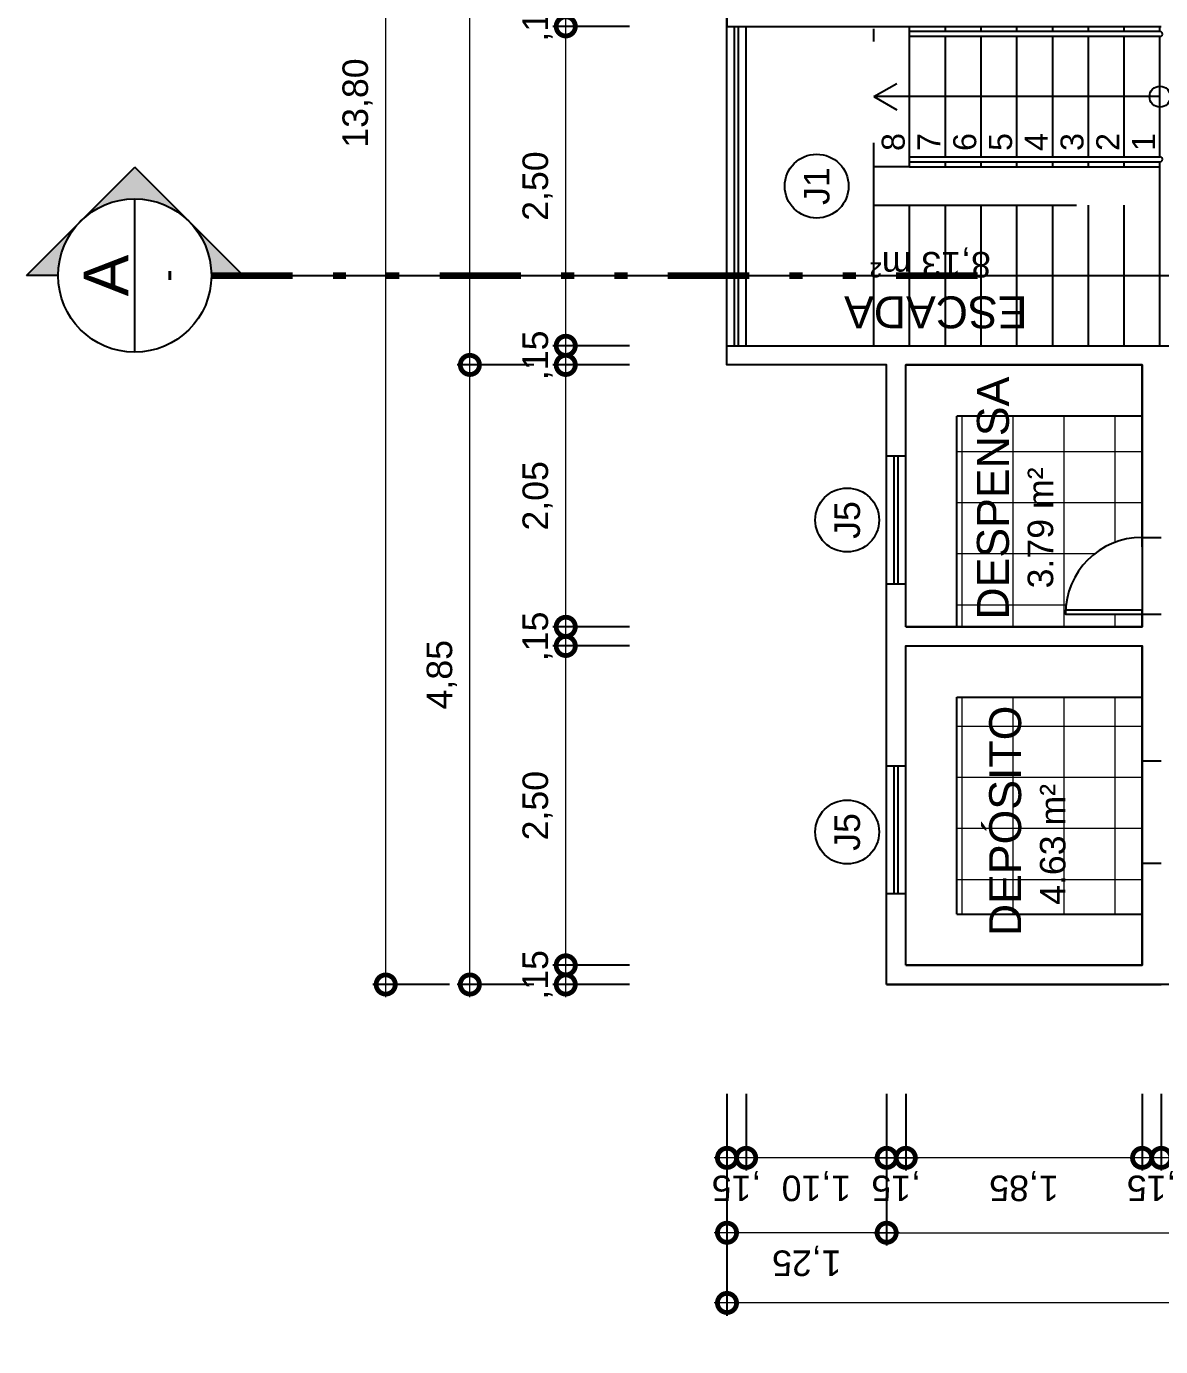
# Model space of a CAD drawing. Header units: metres. Extents: x 47642 to 47999, y 23306 to 23541.
# Drawn here: x 47862.57 to 47871.45, y 23414.07 to 23424.4 of the extents above; entities that cross this region are included whole.
import ezdxf
from ezdxf.enums import TextEntityAlignment as Align

# ---------------------------------------------------------------- set-up
doc = ezdxf.new("R2010")
doc.units = ezdxf.units.M
doc.header["$LTSCALE"] = 0.25
doc.header["$PDMODE"] = 96
doc.linetypes.add('DASHDOT2', pattern=[12.7, 6.35, -3.175, 0, -3.175])
doc.linetypes.add('DIVIDEX2', pattern=[63.5, 25.4, -12.7, 0, -12.7, 0, -12.7])
doc.layers.add('ARQ_0', color=7, linetype='Continuous', true_color=0xff7400, plot=False)
doc.layers.add('ARQ_0_AREAS', color=7, linetype='Continuous', true_color=0x5a1694, plot=False)
for name, color, linetype in [('ARQ_ALV CT', 4, 'Continuous'), ('ARQ_ESQ CT', 30, 'Continuous'), ('ARQ_GRADIL', 2, 'Continuous'), ('ARQ_MOB 02', 2, 'Continuous'), ('ARQ_PISO 01', 1, 'Continuous'), ('ARQ_PROJ SUP', 1, 'DASHDOT2'), ('ARQ_SIMB 01', 1, 'Continuous'), ('ARQ_TXT 01', 1, 'Continuous'), ('SIMB_01', 1, 'Continuous'), ('SIMB_02', 2, 'Continuous'), ('SIMB_PREENCHIMENTO', 253, 'Continuous'), ('SIMB_TXT', 1, 'Continuous')]:
    doc.layers.add(name, color=color, linetype=linetype)
doc.layers.add('ARQ_CINZA 03', color=252, linetype='Continuous', lineweight=9)
doc.layers.add('SIMB_LCT', color=252, linetype='DIVIDEX2', lineweight=100)
doc.layers.add('ARQ_COTA_AZUL', color=5, linetype='Continuous', lineweight=20, true_color=0x0000ff)
doc.styles.add('Annot_1.8mm', font='arial.ttf', dxfattribs={"height": 1.8})
doc.styles.add('Annot_2.0mm', font='arial.ttf', dxfattribs={"height": 2})
doc.styles.add('Annot_2.5mm', font='arial.ttf', dxfattribs={"height": 2.5})
doc.styles.add('cota', font='arial.ttf')
doc.styles.add('SIMB', font='arial.ttf')
doc.dimstyles.new('Info 01 - annot', dxfattribs={"dimtxt": 2, "dimasz": 3, "dimexe": 1, "dimexo": 1, "dimgap": 1, "dimtad": 1, "dimzin": 4, "dimtxsty": 'cota', "dimblk": 'DOTSMALL', "dimcen": 2, "dimdle": 1, "dimclrd": 256, "dimclre": 256, "dimclrt": 1, "dimazin": 2, "dimtfac": 0.09, "dimtix": 1, "dimtmove": 2, "dimatfit": 2, "dimfxl": 5, "dimfxlon": 1, "dimtolj": 1, "dimtzin": 4, "dimlwd": -1, "dimarcsym": 1})

# ---------------------------------------------------------------- blocks, each defined once
blk = doc.blocks.new('*U70')
at = {"layer": 'SIMB_PREENCHIMENTO', "transparency": 33554587}
h = blk.add_hatch(color=256, dxfattribs=at)
h.dxf.hatch_style = 1
h.paths.add_polyline_path([(-8.881784197001252e-16, 8.483368031832322), (-4.151591235287846, 4.331776796544477, -0.40182742204384), (4.151591235287825, 4.331776796544499)])
h = blk.add_hatch(color=256, dxfattribs=at)
h.dxf.hatch_style = 1
h.paths.add_polyline_path([(-4.331776796544433, 4.151591235287893), (-8.483368031832326, 8.881784197001252e-16), (-6, 6.661338147750939e-16, -0.1933989078512697)])
h = blk.add_hatch(color=256, dxfattribs=at)
h.dxf.hatch_style = 1
h.paths.add_polyline_path([(4.331776796544499, 4.151591235287825, -0.1933989078512657), (6, 0), (8.483368031832326, 0)])
at = {"layer": 'SIMB_01'}
for p, q in [((-8.483368031832326, 3.608224830031759e-16), (-3.552713678800501e-15, 8.48336803183232)), ((8.483368031832324, -1.387778780781446e-17), (1.77635683940025e-15, 8.48336803183232)), ((-8.031959493731586e-13, -6), (8.031959493731652e-13, 6)), ((-6, 7.347880794884119e-16), (-8.483368031832326, 7.347880794884119e-16)), ((6, 0), (8.483368031832324, 0))]:
    blk.add_line(p, q, dxfattribs=at)
blk.add_circle((0, 0), 6, dxfattribs=at)
at = {"layer": 'SIMB_LCT'}
blk.add_line((6, 0), (69.06093382469771, -1.734838160797234e-16), dxfattribs=at)
at = {"layer": 'SIMB_TXT', "style": 'SIMB'}
for tag, height, p in [('000', 3.5, (-2.250000000000004, 3.004374833507013e-13)), ('999', 2, (2.525348218647196, -3.378272092753351e-13))]:
    blk.add_attdef(tag, text='', height=height, rotation=89.99999999999233, dxfattribs=at).set_placement(p, align=Align.MIDDLE_CENTER)
blk = doc.blocks.new('_DotSmall')
at = {"color": 0, "linetype": 'ByBlock', "const_width": 0.5}
blk.add_lwpolyline([(-0.0625, 0, 1), (0.0625, 0, 1)], format="xyb", close=True, dxfattribs=at)
blk = doc.blocks.new('*D117')
at = {"layer": 'ARQ_COTA_AZUL', "transparency": 16777216}
blk.add_line((-6.207243144766835, 7.800000000029831), (-6.207243144766835, 7.450000000064756), dxfattribs=at)
at = {"layer": 'ARQ_COTA_AZUL', "lineweight": -2, "transparency": 16777216}
for p, q in [((-5.707243144766835, 7.700000000029831), (-6.307243144766835, 7.700000000029831)), ((-5.707243144766835, 7.550000000064756), (-6.307243144766835, 7.550000000064756))]:
    blk.add_line(p, q, dxfattribs=at)
at = {"layer": 'Defpoints', "color": 0, "transparency": 16777216}
for p in [(-4.849999999911233, 7.700000000029831), (-6.207243144766835, 7.550000000064756), (-4.699999999931606, 7.550000000064756)]:
    blk.add_point(p, dxfattribs=at)
at = {"layer": 'ARQ_COTA_AZUL', "transparency": 16777216, "xscale": 0.3, "yscale": 0.3, "zscale": 0.3}
for p, rotation in [((-6.207243144766835, 7.700000000029831), 270), ((-6.207243144766835, 7.550000000064756), 90)]:
    blk.add_blockref('_DotSmall', p, dxfattribs=dict(at, rotation=rotation))
at = {"layer": 'ARQ_COTA_AZUL', "color": 1, "transparency": 16777216, "insert": (-6.427343144766835, 7.625000000047294), "char_height": 0.2, "attachment_point": 5, "rotation": 90, "style": 'cota'}
blk.add_mtext('\\A1;,15', dxfattribs=at)
blk = doc.blocks.new('*D119')
at = {"layer": 'ARQ_COTA_AZUL', "transparency": 16777216}
blk.add_line((-6.793356711139494, 7.800000000029831), (-6.793356711139495, 1.150000000040019), dxfattribs=at)
at = {"layer": 'ARQ_COTA_AZUL', "lineweight": -2, "transparency": 16777216}
for p, q in [((-6.293356711139494, 7.700000000029831), (-6.893356711139494, 7.700000000029831)), ((-6.293356711139495, 1.250000000040019), (-6.893356711139495, 1.250000000040019))]:
    blk.add_line(p, q, dxfattribs=at)
at = {"layer": 'Defpoints', "color": 0, "transparency": 16777216}
for p in [(-4.849999999911233, 7.700000000029831), (-6.793356711139495, 1.250000000040019), (2.91038304567337e-11, 1.250000000040018)]:
    blk.add_point(p, dxfattribs=at)
at = {"layer": 'ARQ_COTA_AZUL', "transparency": 16777216, "xscale": 0.3, "yscale": 0.3, "zscale": 0.3}
for p, rotation in [((-6.793356711139494, 7.700000000029831), 90), ((-6.793356711139495, 1.250000000040019), 270)]:
    blk.add_blockref('_DotSmall', p, dxfattribs=dict(at, rotation=rotation))
at = {"layer": 'ARQ_COTA_AZUL', "color": 1, "transparency": 16777216, "insert": (-7.013456711139495, 4.475000000034925), "char_height": 0.2, "attachment_point": 5, "rotation": 90, "style": 'cota'}
blk.add_mtext('\\A1;6,45', dxfattribs=at)
blk = doc.blocks.new('*D120')
at = {"layer": 'ARQ_COTA_AZUL', "transparency": 16777216}
blk.add_line((-6.207243144766836, 1.300000000030559), (-6.207243144766835, 5.650000000064756), dxfattribs=at)
at = {"layer": 'ARQ_COTA_AZUL', "lineweight": -2, "transparency": 16777216}
for p, q in [((-5.707243144766835, 5.550000000064756), (-6.307243144766835, 5.550000000064756)), ((-5.707243144766836, 1.400000000030559), (-6.307243144766836, 1.400000000030559))]:
    blk.add_line(p, q, dxfattribs=at)
at = {"layer": 'Defpoints', "color": 0, "transparency": 16777216}
for p in [(-6.207243144766835, 5.550000000064756), (-4.849999999911233, 5.550000000064756), (-4.849999999911233, 1.400000000030559)]:
    blk.add_point(p, dxfattribs=at)
at = {"layer": 'ARQ_COTA_AZUL', "transparency": 16777216, "xscale": 0.3, "yscale": 0.3, "zscale": 0.3}
for p, rotation in [((-6.207243144766835, 5.550000000064756), 89.99999999999999), ((-6.207243144766836, 1.400000000030559), 270)]:
    blk.add_blockref('_DotSmall', p, dxfattribs=dict(at, rotation=rotation))
at = {"layer": 'ARQ_COTA_AZUL', "color": 1, "transparency": 16777216, "insert": (-6.427343144766835, 3.475000000047658), "char_height": 0.2, "attachment_point": 5, "rotation": 89.99999999999999, "style": 'cota'}
blk.add_mtext('\\A1;4,15', dxfattribs=at)
blk = doc.blocks.new('*D123')
at = {"layer": 'ARQ_COTA_AZUL', "transparency": 16777216}
blk.add_line((-6.207243144781387, 5.450000000064756), (-6.207243144781387, 5.800000000066211), dxfattribs=at)
at = {"layer": 'ARQ_COTA_AZUL', "lineweight": -2, "transparency": 16777216}
for p, q in [((-5.707243144781387, 5.700000000066211), (-6.307243144781387, 5.700000000066211)), ((-5.707243144781387, 5.550000000064756), (-6.307243144781387, 5.550000000064756))]:
    blk.add_line(p, q, dxfattribs=at)
at = {"layer": 'Defpoints', "color": 0, "transparency": 16777216}
for p in [(-6.207243144781387, 5.700000000066211), (-4.699999999946158, 5.700000000066211), (-4.849999999911233, 5.550000000064756)]:
    blk.add_point(p, dxfattribs=at)
at = {"layer": 'ARQ_COTA_AZUL', "transparency": 16777216, "xscale": 0.3, "yscale": 0.3, "zscale": 0.3}
for p, rotation in [((-6.207243144781387, 5.700000000066211), 270), ((-6.207243144781387, 5.550000000064756), 90)]:
    blk.add_blockref('_DotSmall', p, dxfattribs=dict(at, rotation=rotation))
at = {"layer": 'ARQ_COTA_AZUL', "color": 1, "transparency": 16777216, "insert": (-6.427343144781386, 5.625000000065484), "char_height": 0.2, "attachment_point": 5, "rotation": 90, "style": 'cota'}
blk.add_mtext('\\A1;,15', dxfattribs=at)
blk = doc.blocks.new('*D88')
at = {"layer": 'ARQ_COTA_AZUL', "lineweight": -2, "transparency": 16777216}
for p, q in [((-4.849999999911233, 9.71250076842989), (-4.849999999911233, 10.31250076842989)), ((-4.699999999931606, 9.71250076842989), (-4.699999999931606, 10.31250076842989))]:
    blk.add_line(p, q, dxfattribs=at)
at = {"layer": 'ARQ_COTA_AZUL', "transparency": 16777216}
blk.add_line((-4.949999999911233, 10.21250076842989), (-4.599999999931606, 10.21250076842989), dxfattribs=at)
at = {"layer": 'Defpoints', "color": 0, "transparency": 16777216}
for p in [(-4.699999999931606, 10.21250076842989), (-4.849999999911233, 7.700000000029831), (-4.699999999931606, 7.550000000064756)]:
    blk.add_point(p, dxfattribs=at)
at = {"layer": 'ARQ_COTA_AZUL', "transparency": 16777216, "xscale": 0.3, "yscale": 0.3, "zscale": 0.3}
blk.add_blockref('_DotSmall', (-4.849999999911233, 10.21250076842989), dxfattribs=at)
at = {"layer": 'ARQ_COTA_AZUL', "transparency": 16777216, "xscale": 0.3, "yscale": 0.3, "zscale": 0.3, "rotation": 180}
blk.add_blockref('_DotSmall', (-4.699999999931606, 10.21250076842989), dxfattribs=at)
at = {"layer": 'ARQ_COTA_AZUL', "color": 1, "transparency": 16777216, "insert": (-4.77499999992142, 10.43260076842989), "char_height": 0.2, "attachment_point": 5, "style": 'cota'}
blk.add_mtext('\\A1;,15', dxfattribs=at)
blk = doc.blocks.new('*D89')
at = {"layer": 'ARQ_COTA_AZUL', "lineweight": -2, "transparency": 16777216}
for p, q in [((-4.699999999931606, 9.71250076842989), (-4.699999999931606, 10.31250076842989)), ((-2.199999999931606, 9.71250076842989), (-2.199999999931606, 10.31250076842989))]:
    blk.add_line(p, q, dxfattribs=at)
at = {"layer": 'ARQ_COTA_AZUL', "transparency": 16777216}
blk.add_line((-4.799999999931606, 10.21250076842989), (-2.099999999931606, 10.21250076842989), dxfattribs=at)
at = {"layer": 'Defpoints', "color": 0, "transparency": 16777216}
for p in [(-2.199999999931606, 10.21250076842989), (-4.699999999931606, 7.550000000064756), (-2.199999999931606, 7.550000000046566)]:
    blk.add_point(p, dxfattribs=at)
at = {"layer": 'ARQ_COTA_AZUL', "transparency": 16777216, "xscale": 0.3, "yscale": 0.3, "zscale": 0.3, "rotation": 180}
blk.add_blockref('_DotSmall', (-4.699999999931606, 10.21250076842989), dxfattribs=at)
at = {"layer": 'ARQ_COTA_AZUL', "transparency": 16777216, "xscale": 0.3, "yscale": 0.3, "zscale": 0.3}
blk.add_blockref('_DotSmall', (-2.199999999931606, 10.21250076842989), dxfattribs=at)
at = {"layer": 'ARQ_COTA_AZUL', "color": 1, "transparency": 16777216, "insert": (-3.449999999931606, 10.43260076842989), "char_height": 0.2, "attachment_point": 5, "style": 'cota'}
blk.add_mtext('\\A1;2,50', dxfattribs=at)
blk = doc.blocks.new('*D90')
at = {"layer": 'ARQ_COTA_AZUL', "lineweight": -2, "transparency": 16777216}
for p, q in [((-2.199999999931606, 9.712500768455357), (-2.199999999931606, 10.31250076845536)), ((-2.049999999937427, 9.712500768455357), (-2.049999999937427, 10.31250076845536))]:
    blk.add_line(p, q, dxfattribs=at)
at = {"layer": 'ARQ_COTA_AZUL', "transparency": 16777216}
blk.add_line((-2.299999999931606, 10.21250076845536), (-1.949999999937427, 10.21250076845536), dxfattribs=at)
at = {"layer": 'Defpoints', "color": 0, "transparency": 16777216}
for p in [(-2.049999999937427, 10.21250076845536), (-2.199999999931606, 7.550000000046566), (-2.049999999937427, 7.550000000068394)]:
    blk.add_point(p, dxfattribs=at)
at = {"layer": 'ARQ_COTA_AZUL', "transparency": 16777216, "xscale": 0.3, "yscale": 0.3, "zscale": 0.3}
blk.add_blockref('_DotSmall', (-2.199999999931606, 10.21250076845536), dxfattribs=at)
at = {"layer": 'ARQ_COTA_AZUL', "transparency": 16777216, "xscale": 0.3, "yscale": 0.3, "zscale": 0.3, "rotation": 180}
blk.add_blockref('_DotSmall', (-2.049999999937427, 10.21250076845536), dxfattribs=at)
at = {"layer": 'ARQ_COTA_AZUL', "color": 1, "transparency": 16777216, "insert": (-2.124999999934516, 10.43260076845536), "char_height": 0.2, "attachment_point": 5, "style": 'cota'}
blk.add_mtext('\\A1;,15', dxfattribs=at)
blk = doc.blocks.new('*D92')
at = {"layer": 'ARQ_COTA_AZUL', "lineweight": -2, "transparency": 16777216}
for p, q in [((-2.049999999937427, 9.712500768458995), (-2.049999999937427, 10.31250076845899)), ((7.275957614183426e-12, 9.712500768458995), (7.275957614183426e-12, 10.31250076845899))]:
    blk.add_line(p, q, dxfattribs=at)
at = {"layer": 'ARQ_COTA_AZUL', "transparency": 16777216}
blk.add_line((-2.149999999937427, 10.21250076845899), (0.100000000007276, 10.21250076845899), dxfattribs=at)
at = {"layer": 'Defpoints', "color": 0, "transparency": 16777216}
for p in [(7.275957614183426e-12, 10.21250076845899), (-2.049999999937427, 7.550000000068394), (7.275957614183426e-12, 7.550000000024738)]:
    blk.add_point(p, dxfattribs=at)
at = {"layer": 'ARQ_COTA_AZUL', "transparency": 16777216, "xscale": 0.3, "yscale": 0.3, "zscale": 0.3, "rotation": 180}
blk.add_blockref('_DotSmall', (-2.049999999937427, 10.21250076845899), dxfattribs=at)
at = {"layer": 'ARQ_COTA_AZUL', "transparency": 16777216, "xscale": 0.3, "yscale": 0.3, "zscale": 0.3}
blk.add_blockref('_DotSmall', (7.275957614183426e-12, 10.21250076845899), dxfattribs=at)
at = {"layer": 'ARQ_COTA_AZUL', "color": 1, "transparency": 16777216, "insert": (-1.024999999965075, 10.43260076845899), "char_height": 0.2, "attachment_point": 5, "style": 'cota'}
blk.add_mtext('\\A1;2,05', dxfattribs=at)
blk = doc.blocks.new('*D91')
at = {"layer": 'ARQ_COTA_AZUL', "lineweight": -2, "transparency": 16777216}
for p, q in [((7.275957614183426e-12, 9.71250076842989), (7.275957614183426e-12, 10.31250076842989)), ((0.1500000001033186, 9.71250076842989), (0.1500000001033186, 10.31250076842989))]:
    blk.add_line(p, q, dxfattribs=at)
at = {"layer": 'ARQ_COTA_AZUL', "transparency": 16777216}
blk.add_line((-0.09999999999272405, 10.21250076842989), (0.2500000001033186, 10.21250076842989), dxfattribs=at)
at = {"layer": 'Defpoints', "color": 0, "transparency": 16777216}
for p in [(0.1500000001033186, 10.21250076842989), (0.1500000001033186, 8.950000000018917), (7.275957614183426e-12, 7.550000000024738)]:
    blk.add_point(p, dxfattribs=at)
at = {"layer": 'ARQ_COTA_AZUL', "transparency": 16777216, "xscale": 0.3, "yscale": 0.3, "zscale": 0.3}
blk.add_blockref('_DotSmall', (7.275957614183426e-12, 10.21250076842989), dxfattribs=at)
at = {"layer": 'ARQ_COTA_AZUL', "transparency": 16777216, "xscale": 0.3, "yscale": 0.3, "zscale": 0.3, "rotation": 180}
blk.add_blockref('_DotSmall', (0.1500000001033186, 10.21250076842989), dxfattribs=at)
at = {"layer": 'ARQ_COTA_AZUL', "color": 1, "transparency": 16777216, "insert": (0.07500000005529728, 10.43260076842989), "char_height": 0.2, "attachment_point": 5, "style": 'cota'}
blk.add_mtext('\\A1;,15', dxfattribs=at)
blk = doc.blocks.new('*D93')
at = {"layer": 'ARQ_COTA_AZUL', "lineweight": -2, "transparency": 16777216}
for p, q in [((0.1500000001033186, 9.712500768433529), (0.1500000001033186, 10.31250076843353)), ((2.649999999994179, 9.712500768433529), (2.649999999994179, 10.31250076843353))]:
    blk.add_line(p, q, dxfattribs=at)
at = {"layer": 'ARQ_COTA_AZUL', "transparency": 16777216}
blk.add_line((0.05000000010331861, 10.21250076843353), (2.749999999994179, 10.21250076843353), dxfattribs=at)
at = {"layer": 'Defpoints', "color": 0, "transparency": 16777216}
for p in [(2.649999999994179, 10.21250076843353), (0.1500000001033186, 8.950000000018917), (2.649999999994179, 8.95000000001528)]:
    blk.add_point(p, dxfattribs=at)
at = {"layer": 'ARQ_COTA_AZUL', "transparency": 16777216, "xscale": 0.3, "yscale": 0.3, "zscale": 0.3, "rotation": 180}
blk.add_blockref('_DotSmall', (0.1500000001033186, 10.21250076843353), dxfattribs=at)
at = {"layer": 'ARQ_COTA_AZUL', "transparency": 16777216, "xscale": 0.3, "yscale": 0.3, "zscale": 0.3}
blk.add_blockref('_DotSmall', (2.649999999994179, 10.21250076843353), dxfattribs=at)
at = {"layer": 'ARQ_COTA_AZUL', "color": 1, "transparency": 16777216, "insert": (1.400000000048749, 10.43260076843353), "char_height": 0.2, "attachment_point": 5, "style": 'cota'}
blk.add_mtext('\\A1;2,50', dxfattribs=at)
blk = doc.blocks.new('*D96')
at = {"layer": 'ARQ_COTA_AZUL', "lineweight": -2, "transparency": 16777216}
for p, q in [((2.649999999994179, 9.712500768433529), (2.649999999994179, 10.31250076843353)), ((2.800000000090222, 9.712500768433529), (2.800000000090222, 10.31250076843353))]:
    blk.add_line(p, q, dxfattribs=at)
at = {"layer": 'ARQ_COTA_AZUL', "transparency": 16777216}
blk.add_line((2.549999999994179, 10.21250076843353), (2.900000000090222, 10.21250076843353), dxfattribs=at)
at = {"layer": 'Defpoints', "color": 0, "transparency": 16777216}
for p in [(2.800000000090222, 10.21250076843353), (2.649999999994179, 8.95000000001528), (2.800000000090222, 8.800000000013824)]:
    blk.add_point(p, dxfattribs=at)
at = {"layer": 'ARQ_COTA_AZUL', "transparency": 16777216, "xscale": 0.3, "yscale": 0.3, "zscale": 0.3}
blk.add_blockref('_DotSmall', (2.649999999994179, 10.21250076843353), dxfattribs=at)
at = {"layer": 'ARQ_COTA_AZUL', "transparency": 16777216, "xscale": 0.3, "yscale": 0.3, "zscale": 0.3, "rotation": 180}
blk.add_blockref('_DotSmall', (2.800000000090222, 10.21250076843353), dxfattribs=at)
at = {"layer": 'ARQ_COTA_AZUL', "color": 1, "transparency": 16777216, "insert": (2.725000000042201, 10.43260076843353), "char_height": 0.2, "attachment_point": 5, "style": 'cota'}
blk.add_mtext('\\A1;,15', dxfattribs=at)
blk = doc.blocks.new('*D108')
at = {"layer": 'ARQ_COTA_AZUL', "transparency": 16777216}
blk.add_line((-6.207243144752283, 7.600000000029832), (-6.207243144752283, 8.900000000017464), dxfattribs=at)
at = {"layer": 'ARQ_COTA_AZUL', "lineweight": -2, "transparency": 16777216}
for p, q in [((-5.707243144752283, 8.800000000017464), (-6.307243144752283, 8.800000000017464)), ((-5.707243144752283, 7.700000000029831), (-6.307243144752283, 7.700000000029831))]:
    blk.add_line(p, q, dxfattribs=at)
at = {"layer": 'Defpoints', "color": 0, "transparency": 16777216}
for p in [(-6.207243144752283, 8.800000000017464), (0.1500000000887667, 8.800000000017462), (-4.849999999911233, 7.700000000029831)]:
    blk.add_point(p, dxfattribs=at)
at = {"layer": 'ARQ_COTA_AZUL', "transparency": 16777216, "xscale": 0.3, "yscale": 0.3, "zscale": 0.3}
for p, rotation in [((-6.207243144752283, 8.800000000017464), 90), ((-6.207243144752283, 7.700000000029831), 270)]:
    blk.add_blockref('_DotSmall', p, dxfattribs=dict(at, rotation=rotation))
at = {"layer": 'ARQ_COTA_AZUL', "color": 1, "transparency": 16777216, "insert": (-6.427343144752284, 8.250000000023647), "char_height": 0.2, "attachment_point": 5, "rotation": 90, "style": 'cota'}
blk.add_mtext('\\A1;1,10', dxfattribs=at)
blk = doc.blocks.new('*D111')
at = {"layer": 'ARQ_COTA_AZUL', "transparency": 16777216}
blk.add_line((-6.207243144752283, 8.700000000017464), (-6.207243144752283, 9.050000000018919), dxfattribs=at)
at = {"layer": 'ARQ_COTA_AZUL', "lineweight": -2, "transparency": 16777216}
for p, q in [((-5.707243144752283, 8.95000000001892), (-6.307243144752283, 8.95000000001892)), ((-5.707243144752283, 8.800000000017464), (-6.307243144752283, 8.800000000017464))]:
    blk.add_line(p, q, dxfattribs=at)
at = {"layer": 'Defpoints', "color": 0, "transparency": 16777216}
for p in [(-6.207243144752283, 8.95000000001892), (0.1500000001033186, 8.950000000018917), (0.1500000000887667, 8.800000000017462)]:
    blk.add_point(p, dxfattribs=at)
at = {"layer": 'ARQ_COTA_AZUL', "transparency": 16777216, "xscale": 0.3, "yscale": 0.3, "zscale": 0.3}
for p, rotation in [((-6.207243144752283, 8.95000000001892), 270), ((-6.207243144752283, 8.800000000017464), 90)]:
    blk.add_blockref('_DotSmall', p, dxfattribs=dict(at, rotation=rotation))
at = {"layer": 'ARQ_COTA_AZUL', "color": 1, "transparency": 16777216, "insert": (-6.427343144752284, 8.875000000018192), "char_height": 0.2, "attachment_point": 5, "rotation": 90, "style": 'cota'}
blk.add_mtext('\\A1;,15', dxfattribs=at)
blk = doc.blocks.new('*D110')
at = {"layer": 'ARQ_COTA_AZUL', "transparency": 16777216}
blk.add_line((-6.793356711154047, 7.600000000029832), (-6.793356711154047, 9.050000000018919), dxfattribs=at)
at = {"layer": 'ARQ_COTA_AZUL', "lineweight": -2, "transparency": 16777216}
for p, q in [((-6.293356711154047, 8.95000000001892), (-6.893356711154047, 8.95000000001892)), ((-6.293356711154047, 7.700000000029831), (-6.893356711154047, 7.700000000029831))]:
    blk.add_line(p, q, dxfattribs=at)
at = {"layer": 'Defpoints', "color": 0, "transparency": 16777216}
for p in [(-6.793356711154047, 8.95000000001892), (0, 8.950000000018917), (-4.849999999911233, 7.700000000029831)]:
    blk.add_point(p, dxfattribs=at)
at = {"layer": 'ARQ_COTA_AZUL', "transparency": 16777216, "xscale": 0.3, "yscale": 0.3, "zscale": 0.3}
for p, rotation in [((-6.793356711154047, 8.95000000001892), 90), ((-6.793356711154047, 7.700000000029831), 270)]:
    blk.add_blockref('_DotSmall', p, dxfattribs=dict(at, rotation=rotation))
at = {"layer": 'ARQ_COTA_AZUL', "color": 1, "transparency": 16777216, "insert": (-7.013456711154047, 8.325000000024374), "char_height": 0.2, "attachment_point": 5, "rotation": 90, "style": 'cota'}
blk.add_mtext('\\A1;1,25', dxfattribs=at)
blk = doc.blocks.new('*D109')
at = {"layer": 'ARQ_COTA_AZUL', "transparency": 16777216}
blk.add_line((-7.342933664964222, -0.09999999999999956), (-7.342933664964221, 9.050000000018917), dxfattribs=at)
at = {"layer": 'ARQ_COTA_AZUL', "lineweight": -2, "transparency": 16777216}
for p, q in [((-6.842933664964221, 8.950000000018917), (-7.442933664964221, 8.950000000018917)), ((-6.842933664964222, 4.190088404788051e-16), (-7.442933664964221, 4.557482444532257e-16))]:
    blk.add_line(p, q, dxfattribs=at)
at = {"layer": 'Defpoints', "color": 0, "transparency": 16777216}
for p in [(-7.342933664964221, 8.950000000018917), (0, 8.950000000018917), (0, 0)]:
    blk.add_point(p, dxfattribs=at)
at = {"layer": 'ARQ_COTA_AZUL', "transparency": 16777216, "xscale": 0.3, "yscale": 0.3, "zscale": 0.3}
for p, rotation in [((-7.342933664964221, 8.950000000018917), 90), ((-7.342933664964222, 4.496250104574889e-16), 270)]:
    blk.add_blockref('_DotSmall', p, dxfattribs=dict(at, rotation=rotation))
at = {"layer": 'ARQ_COTA_AZUL', "color": 1, "transparency": 16777216, "insert": (-7.56303366496422, 4.475000000009459), "char_height": 0.2, "attachment_point": 5, "rotation": 90, "style": 'cota'}
blk.add_mtext('\\A1;8,95', dxfattribs=at)
blk = doc.blocks.new('*D112')
at = {"layer": 'ARQ_COTA_AZUL', "lineweight": -2, "transparency": 16777216}
for p, q in [((-4.849999999911233, 10.463060782291), (-4.849999999911233, 11.06306078229099)), ((0, 10.463060782291), (0, 11.06306078229099))]:
    blk.add_line(p, q, dxfattribs=at)
at = {"layer": 'ARQ_COTA_AZUL', "transparency": 16777216}
blk.add_line((-4.949999999911233, 10.963060782291), (0.1, 10.963060782291), dxfattribs=at)
at = {"layer": 'Defpoints', "color": 0, "transparency": 16777216}
for p in [(0, 10.963060782291), (0, 8.950000000018917), (-4.849999999911233, 7.700000000029831)]:
    blk.add_point(p, dxfattribs=at)
at = {"layer": 'ARQ_COTA_AZUL', "transparency": 16777216, "xscale": 0.3, "yscale": 0.3, "zscale": 0.3, "rotation": 180}
blk.add_blockref('_DotSmall', (-4.849999999911233, 10.963060782291), dxfattribs=at)
at = {"layer": 'ARQ_COTA_AZUL', "transparency": 16777216, "xscale": 0.3, "yscale": 0.3, "zscale": 0.3}
blk.add_blockref('_DotSmall', (0, 10.963060782291), dxfattribs=at)
at = {"layer": 'ARQ_COTA_AZUL', "color": 1, "transparency": 16777216, "insert": (-2.424999999955617, 11.183160782291), "char_height": 0.2, "attachment_point": 5, "style": 'cota'}
blk.add_mtext('\\A1;4,85', dxfattribs=at)
blk = doc.blocks.new('*D114')
at = {"layer": 'ARQ_COTA_AZUL', "lineweight": -2, "transparency": 16777216}
for p, q in [((0, 10.463060782291), (0, 11.06306078229099)), ((7.750000000160071, 10.463060782291), (7.750000000160071, 11.06306078229099))]:
    blk.add_line(p, q, dxfattribs=at)
at = {"layer": 'ARQ_COTA_AZUL', "transparency": 16777216}
blk.add_line((-0.1, 10.963060782291), (7.850000000160071, 10.963060782291), dxfattribs=at)
at = {"layer": 'Defpoints', "color": 0, "transparency": 16777216}
for p in [(7.750000000160071, 10.963060782291), (0, 8.950000000018917), (7.750000000160071, 8.950000000058935)]:
    blk.add_point(p, dxfattribs=at)
at = {"layer": 'ARQ_COTA_AZUL', "transparency": 16777216, "xscale": 0.3, "yscale": 0.3, "zscale": 0.3, "rotation": 180}
blk.add_blockref('_DotSmall', (0, 10.963060782291), dxfattribs=at)
at = {"layer": 'ARQ_COTA_AZUL', "transparency": 16777216, "xscale": 0.3, "yscale": 0.3, "zscale": 0.3}
blk.add_blockref('_DotSmall', (7.750000000160071, 10.963060782291), dxfattribs=at)
at = {"layer": 'ARQ_COTA_AZUL', "color": 1, "transparency": 16777216, "insert": (3.875000000080036, 11.18276078229099), "char_height": 0.2, "attachment_point": 5, "style": 'cota'}
blk.add_mtext('\\A1;7,75', dxfattribs=at)
blk = doc.blocks.new('*D115')
at = {"layer": 'ARQ_COTA_AZUL', "lineweight": -2, "transparency": 16777216}
for p, q in [((-4.849999999911233, 11.12215692376049), (-4.849999999911233, 11.72215692376049)), ((8.950000000077125, 11.12215692376049), (8.950000000077125, 11.72215692376049))]:
    blk.add_line(p, q, dxfattribs=at)
at = {"layer": 'ARQ_COTA_AZUL', "transparency": 16777216}
blk.add_line((-4.949999999911233, 11.62215692376049), (9.050000000077125, 11.62215692376049), dxfattribs=at)
at = {"layer": 'Defpoints', "color": 0, "transparency": 16777216}
for p in [(8.950000000077125, 11.62215692376049), (8.950000000077125, 8.950000000055297), (-4.849999999911233, 7.700000000029831)]:
    blk.add_point(p, dxfattribs=at)
at = {"layer": 'ARQ_COTA_AZUL', "transparency": 16777216, "xscale": 0.3, "yscale": 0.3, "zscale": 0.3, "rotation": 180}
blk.add_blockref('_DotSmall', (-4.849999999911233, 11.62215692376049), dxfattribs=at)
at = {"layer": 'ARQ_COTA_AZUL', "transparency": 16777216, "xscale": 0.3, "yscale": 0.3, "zscale": 0.3}
blk.add_blockref('_DotSmall', (8.950000000077125, 11.62215692376049), dxfattribs=at)
at = {"layer": 'ARQ_COTA_AZUL', "color": 1, "transparency": 16777216, "insert": (2.050000000082946, 11.84225692376049), "char_height": 0.2, "attachment_point": 5, "style": 'cota'}
blk.add_mtext('\\A1;13,80', dxfattribs=at)
blk = doc.blocks.new('*U22')
at = {"layer": 'SIMB_02'}
blk.add_circle((0, 0), 2.5, dxfattribs=at)
at = {"layer": 'SIMB_TXT', "style": 'SIMB'}
blk.add_attdef('CDESQ', text='', height=2, dxfattribs=at).set_placement((0, 0), align=Align.MIDDLE_CENTER)
blk = doc.blocks.new('*D75')
at = {"layer": 'ARQ_COTA_AZUL', "transparency": 16777216}
blk.add_line((-6.207243144766835, 5.600000000066212), (-6.207243144766835, 7.650000000064756), dxfattribs=at)
at = {"layer": 'ARQ_COTA_AZUL', "lineweight": -2, "transparency": 16777216}
for p, q in [((-5.707243144766835, 7.550000000064756), (-6.307243144766835, 7.550000000064756)), ((-5.707243144766835, 5.700000000066211), (-6.307243144766835, 5.700000000066211))]:
    blk.add_line(p, q, dxfattribs=at)
at = {"layer": 'Defpoints', "color": 0, "transparency": 16777216}
for p in [(-6.207243144766835, 7.550000000064756), (-4.699999999931606, 7.550000000064756), (-4.699999999946158, 5.700000000066211)]:
    blk.add_point(p, dxfattribs=at)
at = {"layer": 'ARQ_COTA_AZUL', "transparency": 16777216, "xscale": 0.3, "yscale": 0.3, "zscale": 0.3}
for p, rotation in [((-6.207243144766835, 7.550000000064756), 90), ((-6.207243144766835, 5.700000000066211), 270)]:
    blk.add_blockref('_DotSmall', p, dxfattribs=dict(at, rotation=rotation))
at = {"layer": 'ARQ_COTA_AZUL', "color": 1, "transparency": 16777216, "insert": (-6.427343144766835, 6.625000000065484), "char_height": 0.2, "attachment_point": 5, "rotation": 90, "style": 'cota'}
blk.add_mtext('\\A1;1,85', dxfattribs=at)
blk = doc.blocks.new('PAV_TER')
at = {"layer": 'ARQ_CINZA 03'}
h = blk.add_hatch(dxfattribs=at)
h.set_pattern_fill('_USER', color=256, scale=0.4, angle=270, double=1, pattern_type=0)
h.set_pattern_definition([(270, (-2.274999999928696, 5.700000000048021), (0.4, -7.347880794884119e-17), []), (0, (-2.274999999928696, 5.700000000048021), (0, 0.4), [])])
h.paths.add_polyline_path([(-2.599999999933061, 7.150000000048749), (-4.299999999930151, 7.150000000059663), (-4.299999999915599, 5.700000000048021), (-2.599999999947613, 5.700000000051659)])
h = blk.add_hatch(dxfattribs=at)
h.set_pattern_fill('_USER', color=256, scale=0.4, angle=270, double=1, pattern_type=0)
h.set_pattern_definition([(270, (-2.124999999934516, 5.700000000048021), (0.4, -7.347880794884119e-17), []), (0, (-2.124999999934516, 5.700000000048021), (0, 0.4), [])])
edge = h.paths.add_edge_path()
edge.add_line((-0.3999999999941792, 7.150000000026921), (-2.049999999944703, 7.150000000063301))
edge.add_line((-2.049999999944703, 7.150000000063301), (-2.049999999951979, 5.700000000048021))
edge.add_line((-2.049999999951979, 5.700000000048021), (-1.949999999953434, 5.700000000051659))
edge.add_line((-1.949999999953434, 5.700000000051659), (-1.949999999953434, 6.300000000079308))
edge.add_line((-1.949999999953434, 6.300000000079308), (-1.919999999954598, 6.300000000079308))
edge.add_arc((-1.951399811492593, 5.699420179116714), 0.6014000910476175, 0.055239927080322104, 87.007158640971, ccw=False)
edge.add_line((-1.349999999954889, 5.700000000044383), (-0.3999999999869033, 5.700000000029831))
edge.add_line((-0.3999999999869033, 5.700000000029831), (-0.3999999999941792, 7.150000000026921))
at = {"layer": 'ARQ_0'}
blk.add_line((0.7000000000844011, 12.73878723159578), (0.7000000000844011, -3.440170477086212), dxfattribs=at)
at = {"layer": 'ARQ_0_AREAS'}
for points in [[(-4.849999999911233, 7.700000000029831), (0, 7.700000000029831), (0, 8.950000000018917), (7.750000000138243, 8.949999999982538), (7.750000000196451, -3.637978807091713e-12), (0, 0), (2.91038304567337e-11, 1.250000000032742), (-4.849999999911233, 1.250000000025466)], [(-4.699999999931606, 7.550000000064756), (-2.199999999931606, 7.550000000046566), (-2.199999999946158, 5.700000000048021), (-4.699999999931606, 5.700000000048021)], [(-2.049999999937427, 7.550000000068394), (1.455191522836685e-11, 7.550000000042928), (1.455191522836685e-11, 5.700000000029831), (-2.049999999951979, 5.700000000029831)], [(-2.049999999937427, 7.550000000042928), (1.455191522836685e-11, 7.550000000042928), (1.455191522836685e-11, 5.700000000029831), (-2.049999999951979, 5.700000000048021)]]:
    blk.add_lwpolyline(points, close=True, dxfattribs=at)
at = {"layer": 'ARQ_ALV CT'}
for p, q in [((0, 7.700000000026193), (0, 8.950000000018917)), ((0, 8.950000000018917), (0.1500000000887667, 8.950000000018917)), ((0.1500000001033186, 8.950000000018917), (0.1500000000887667, 5.450000000018917)), ((2.975000000085856, 8.950000000011642), (2.649999999994179, 8.95000000001528)), ((2.649999999994179, 8.95000000001528), (2.650000000088767, 5.5500000000211)), ((-4.849999999911233, 7.700000000029831), (-4.849999999911233, 5.550000000064756)), ((-4.849999999911233, 7.700000000029831), (-4.137499999938882, 7.700000000026193)), ((-4.137499999931606, 7.700000000029831), (-3.137499999931606, 7.700000000029831)), ((-3.137499999931606, 7.700000000022555), (-1.712499999972351, 7.700000000029831)), ((-1.712499999972351, 7.700000000029831), (-0.7124999999723514, 7.700000000029831)), ((-0.7124999999723514, 7.700000000029831), (0, 7.700000000026193)), ((-4.699999999931606, 7.550000000064756), (-4.699999999917054, 5.700000000066211)), ((-4.699999999931606, 7.550000000064756), (-4.137499999931606, 7.550000000061118)), ((-4.137499999938882, 7.550000000064756), (-3.137499999938882, 7.550000000064756)), ((-3.137499999938882, 7.550000000053842), (-2.199999999931606, 7.550000000042928)), ((-2.199999999931606, 7.550000000046566), (-2.199999999946158, 5.700000000048021)), ((-2.049999999937427, 7.550000000068394), (-2.049999999951979, 5.700000000048021)), ((-1.974999999911233, 7.550000000046566), (-1.712499999972351, 7.550000000042928)), ((-1.712499999972351, 7.550000000032014), (-0.7124999999723514, 7.550000000032014)), ((-0.7124999999723514, 7.550000000035652), (8.731149137020111e-11, 7.550000000024738)), ((1.455191522836685e-11, 5.700000000029831), (7.275957614183426e-12, 7.550000000024738)), ((-4.699999999946158, 5.700000000066211), (-3.899999999914144, 5.700000000062573)), ((-3.899999999914144, 5.700000000058935), (-3.899999999914144, 5.55000000005748)), ((-3.099999999911233, 5.700000000055297), (-3.099999999903957, 5.550000000050204)), ((-3.099999999918509, 5.700000000051659), (-2.199999999946158, 5.700000000048021)), ((-2.049999999951979, 5.700000000048021), (-1.949999999953434, 5.700000000044383)), ((-1.949999999953434, 5.700000000048021), (-1.94999999996071, 5.55000000003929)), ((-1.424999999937427, 5.700000000040745), (7.275957614183426e-11, 5.700000000026193)), ((-1.349999999954889, 5.700000000033469), (-1.349999999962165, 5.550000000028376))]:
    blk.add_line(p, q, dxfattribs=at)
at = {"layer": 'ARQ_ESQ CT'}
for p, q in [((0.1500000000960426, 8.890000000017608), (2.649999999994179, 8.890000000017608)), ((0.1500000000960426, 8.860000000018772), (2.649999999994179, 8.860000000018772))]:
    blk.add_line(p, q, dxfattribs=at)
blk.add_lwpolyline([(-1.949999999953434, 5.700000000051659), (-1.919999999954598, 5.700000000051659), (-1.919999999954598, 6.30000000005748), (-1.949999999953434, 6.30000000005748)], close=True, dxfattribs=at)
at = {"layer": 'ARQ_GRADIL'}
for p, q in [((1.590000000098371, 7.520000000022264), (1.590000000105647, 5.560000000030414)), ((1.630000000099244, 7.520000000022264), (1.630000000099244, 5.560000000030414)), ((2.57000000008702, 5.560000000012224), (2.569999999999709, 7.520000000004075)), ((2.610000000087894, 5.560000000015862), (2.610000000000582, 7.520000000004075))]:
    blk.add_line(p, q, dxfattribs=at)
for centre in [(1.61000000009517, 5.560000000030414), (2.590000000091095, 5.560000000015862)]:
    blk.add_arc(centre, 0.02000000000043656, 179.999999989578, 0, dxfattribs=at)
at = {"layer": 'ARQ_MOB 02'}
for p, q in [((-4.299999999930151, 7.150000000059663), (-4.299999999915599, 5.700000000069849)), ((-4.299999999930151, 7.150000000059663), (-2.599999999933061, 7.150000000048749)), ((-2.599999999933061, 7.150000000048749), (-2.599999999947613, 5.700000000051659)), ((-2.049999999937427, 7.150000000045111), (-0.3999999999941792, 7.150000000026921)), ((-0.3999999999869033, 5.700000000029831), (-0.3999999999941792, 7.150000000026921))]:
    blk.add_line(p, q, dxfattribs=at)
at = {"layer": 'ARQ_PISO 01'}
for p, q in [((0.1500000000887667, 8.950000000018917), (2.649999999994179, 8.95000000001528)), ((0.1500000000887667, 8.800000000017462), (2.649999999994179, 8.800000000013824)), ((1.550000000097498, 7.520000000018626), (1.550000000090222, 5.560000000030414)), ((1.550000000097498, 7.520000000018626), (2.650000000001455, 7.52000000006592)), ((1.550000000097498, 7.240000000019791), (1.590000000083819, 7.240000000023429)), ((1.630000000091968, 7.240000000023429), (2.570000000006985, 7.240000000016153)), ((2.610000000015134, 7.240000000012515), (2.650000000088767, 7.240000000008877)), ((1.550000000097498, 6.960000000017317), (1.590000000098371, 6.960000000013679)), ((1.630000000091968, 6.960000000013679), (2.570000000021537, 6.960000000017317)), ((2.61000000002241, 6.960000000010041), (2.650000000088767, 6.960000000010041)), ((1.550000000090222, 6.680000000022119), (1.590000000091095, 6.680000000025757)), ((1.630000000091968, 6.680000000025757), (2.570000000036089, 6.680000000014843)), ((2.610000000036962, 6.680000000011205), (2.650000000088767, 6.680000000011205)), ((1.550000000090222, 6.400000000019645), (1.590000000098371, 6.400000000016007)), ((1.630000000091968, 6.400000000016007), (2.570000000043365, 6.400000000019645)), ((2.610000000051514, 6.400000000012369), (2.650000000088767, 6.400000000012369)), ((1.550000000090222, 6.120000000020809), (1.590000000091095, 6.120000000020809)), ((1.630000000091968, 6.120000000020809), (2.570000000057917, 6.120000000020809)), ((2.61000000005879, 6.120000000017171), (2.650000000088767, 6.120000000013533)), ((1.55000000007567, 5.840000000025611), (1.590000000076543, 5.840000000025611)), ((1.630000000084692, 5.840000000025611), (2.570000000079744, 5.840000000021973)), ((2.610000000080618, 5.840000000018335), (2.650000000081491, 5.840000000014697)), ((-3.899999999935972, 5.700000000051659), (-3.099999999918509, 5.700000000051659)), ((-1.349999999962165, 5.700000000044383), (-1.949999999953434, 5.700000000044383)), ((1.550000000090222, 5.560000000030414), (1.590000000091095, 5.560000000030414)), ((1.630000000099244, 5.560000000030414), (2.570000000094296, 5.560000000026776)), ((2.61000000009517, 5.560000000023138), (2.650000000096043, 5.5600000000195))]:
    blk.add_line(p, q, dxfattribs=at)
at = {"layer": 'ARQ_PROJ SUP'}
for p, q in [((0.1500000000887667, 7.800000000013824), (2.649999999986903, 7.800000000013824)), ((1.250000000094587, 7.800000000013824), (1.250000000087311, 5.560000000030414)), ((1.550000000097498, 7.520000000018626), (1.550000000097498, 7.800000000013824)), ((-4.137499999931606, 7.700000000029831), (-4.137499999938882, 7.550000000061118)), ((-3.137499999931606, 7.700000000029831), (-3.137499999931606, 7.550000000053842)), ((-1.712499999972351, 7.700000000029831), (-1.712499999972351, 7.550000000032014)), ((-0.7124999999723514, 7.700000000029831), (-0.7124999999723514, 7.550000000032014)), ((-4.137499999931606, 7.640000000028522), (-3.137499999931606, 7.640000000028522)), ((-4.137499999938882, 7.610000000066066), (-3.137499999938882, 7.610000000066066)), ((-1.712499999972351, 7.640000000028522), (-0.7124999999723514, 7.640000000028522)), ((-1.712499999972351, 7.610000000033324), (-0.7124999999723514, 7.610000000033324)), ((0.1500000000887667, 7.520000000018626), (1.250000000087311, 7.520000000018626)), ((0.1500000000887667, 7.240000000023429), (1.250000000087311, 7.240000000019791)), ((0.1500000000887667, 6.960000000017317), (1.250000000087311, 6.960000000017317)), ((0.1500000000887667, 6.680000000022119), (1.25000000007276, 6.680000000022119)), ((0.1500000000887667, 6.400000000016007), (1.25000000007276, 6.400000000019645)), ((0.1500000000887667, 6.120000000020809), (1.25000000007276, 6.120000000020809)), ((0.1500000000887667, 5.840000000021973), (1.250000000087311, 5.840000000025611)), ((0.1500000001033186, 5.560000000026776), (1.550000000090222, 5.560000000030414))]:
    blk.add_line(p, q, dxfattribs=at)
at = {"layer": 'ARQ_SIMB 01'}
for p, q in [((2.100000000093132, 7.800000000013824), (1.997469069407089, 7.619526733262319)), ((2.100000000093132, 5.560000000026776), (2.100000000093132, 7.800000000013824)), ((2.100000000093132, 7.800000000013824), (2.202530930764624, 7.619526733262319))]:
    blk.add_line(p, q, dxfattribs=at)
blk.add_circle((2.100000000093132, 5.560000000026776), 0.08192122664189122, dxfattribs=at)
blk.add_arc((-1.949999999953434, 5.700000000044383), 0.5999999999985448, 6.948027720163286e-10, 89.9999999993052, dxfattribs=at)
at = {"xscale": 0.1, "yscale": 0.1, "zscale": 0.1, "rotation": 270}
blk.add_blockref('*U70', (0.7000000000844011, 13.58712403478057), dxfattribs=at).add_auto_attribs({'999': '-', '000': 'A'})
at = {"xscale": 0.1, "yscale": 0.1, "zscale": 0.1}
for p, values in [((1.399680016525963, 8.247576794157794), {'CDESQ': 'J1'}), ((-3.656121140142204, 8.008705542357347), {'CDESQ': 'J5'}), ((-1.214120941986039, 8.008705542357347), {'CDESQ': 'J5'})]:
    blk.add_blockref('*U22', p, dxfattribs=at).add_auto_attribs(values)
at = {"layer": 'ARQ_TXT 01', "attachment_point": 1, "rotation": 90}
for s, insert, char_height, width, style in [('ESCADA', (0.286941739199392, 6.596988344710553), 0.25, 2.410829766820825, 'Annot_2.5mm'), ('8,13 m²', (0.6841536426727544, 6.883996550528536), 0.2, 1.109399875364034, 'Annot_2.0mm')]:
    blk.add_mtext(s, dxfattribs=dict(at, insert=insert, char_height=char_height, width=width, style=style))
at = {"layer": 'ARQ_TXT 01', "attachment_point": 1}
for s, insert, char_height, width, style in [('8', (1.675101018554415, 7.738565165076579), 0.18, 1.019999999989523, 'Annot_1.8mm'), ('7', (1.675101018568967, 7.458565165081382), 0.18, 1.019999999989523, 'Annot_1.8mm'), ('6', (1.675101018568967, 7.178565165082546), 0.18, 1.019999999989523, 'Annot_1.8mm'), ('DEPÓSITO', (-4.471441787252843, 6.897097428394773), 0.25, 2.275319550237327, 'Annot_2.5mm'), ('DESPENSA', (-1.99370100433589, 6.993178568158328), 0.25, 2.275319550237327, 'Annot_2.5mm'), ('5', (1.675101018568967, 6.898565165080072), 0.18, 1.019999999989523, 'Annot_1.8mm'), ('4', (1.675101018561691, 6.618565165084874), 0.18, 1.019999999989523, 'Annot_1.8mm'), ('3.79 m²', (-1.749242787336698, 6.595966664684966), 0.2, 1.109399875364034, 'Annot_2.0mm'), ('4.63 m²', (-4.226983570253651, 6.49988552492141), 0.2, 1.109399875364034, 'Annot_2.0mm'), ('3', (1.675101018561691, 6.3385651650824), 0.18, 1.019999999989523, 'Annot_1.8mm'), ('2', (1.675101018561691, 6.058565165083564), 0.18, 1.019999999989523, 'Annot_1.8mm'), ('1', (1.675101018561691, 5.778565165088366), 0.18, 1.019999999989523, 'Annot_1.8mm')]:
    blk.add_mtext(s, dxfattribs=dict(at, insert=insert, char_height=char_height, width=width, style=style))
at = {"layer": 'ARQ_COTA_AZUL'}
for base, p1, p2, picture, middle in [((8.950000000077125, 11.62215692376049), (-4.849999999911233, 7.700000000029831), (8.950000000077125, 8.950000000055297), '*D115', (2.050000000082946, 11.84225692376049)), ((0, 10.963060782291), (-4.849999999911233, 7.700000000029831), (0, 8.950000000018917), '*D112', (-2.424999999955617, 11.183160782291)), ((7.750000000160071, 10.963060782291), (0, 8.950000000018917), (7.750000000160071, 8.950000000058935), '*D114', (3.875000000080036, 11.18276078229099)), ((-4.699999999931606, 10.21250076842989), (-4.849999999911233, 7.700000000029831), (-4.699999999931606, 7.550000000064756), '*D88', (-4.77499999992142, 10.43260076842989)), ((-2.199999999931606, 10.21250076842989), (-4.699999999931606, 7.550000000064756), (-2.199999999931606, 7.550000000046566), '*D89', (-3.449999999931606, 10.43260076842989)), ((-2.049999999937427, 10.21250076845536), (-2.199999999931606, 7.550000000046566), (-2.049999999937427, 7.550000000068394), '*D90', (-2.124999999934516, 10.43260076845536)), ((7.275957614183426e-12, 10.21250076845899), (-2.049999999937427, 7.550000000068394), (7.275957614183426e-12, 7.550000000024738), '*D92', (-1.024999999965075, 10.43260076845899)), ((0.1500000001033186, 10.21250076842989), (7.275957614183426e-12, 7.550000000024738), (0.1500000001033186, 8.950000000018917), '*D91', (0.07500000005529728, 10.43260076842989)), ((2.649999999994179, 10.21250076843353), (0.1500000001033186, 8.950000000018917), (2.649999999994179, 8.95000000001528), '*D93', (1.400000000048749, 10.43260076843353)), ((2.800000000090222, 10.21250076843353), (2.649999999994179, 8.95000000001528), (2.800000000090222, 8.800000000013824), '*D96', (2.725000000042201, 10.43260076843353))]:
    dim = blk.add_linear_dim(base=base, p1=p1, p2=p2, dimstyle='Info 01 - annot', override={"dimscale": 0}, dxfattribs=at)
    dim.commit()
    dim.dimension.update_dxf_attribs({"geometry": picture, "text_midpoint": middle})
for base, p1, p2, angle, picture, middle in [((-7.342933664964221, 8.950000000018917), (0, 0), (0, 8.950000000018917), 90, '*D109', (-7.56303366496422, 4.475000000009459)), ((-6.793356711154047, 8.95000000001892), (-4.849999999911233, 7.700000000029831), (0, 8.950000000018917), 270, '*D110', (-7.013456711154047, 8.325000000024374)), ((-6.207243144752283, 8.95000000001892), (0.1500000000887667, 8.800000000017462), (0.1500000001033186, 8.950000000018917), 270, '*D111', (-6.427343144752284, 8.875000000018192)), ((-6.207243144752283, 8.800000000017464), (-4.849999999911233, 7.700000000029831), (0.1500000000887667, 8.800000000017462), 270, '*D108', (-6.427343144752284, 8.250000000023647)), ((-6.793356711139495, 1.250000000040019), (-4.849999999911233, 7.700000000029831), (2.91038304567337e-11, 1.250000000040018), 270, '*D119', (-7.013456711139495, 4.475000000034925)), ((-6.207243144766835, 7.550000000064756), (-4.849999999911233, 7.700000000029831), (-4.699999999931606, 7.550000000064756), 270, '*D117', (-6.427343144766835, 7.625000000047294)), ((-6.207243144766835, 7.550000000064756), (-4.699999999946158, 5.700000000066211), (-4.699999999931606, 7.550000000064756), 270, '*D75', (-6.427343144766835, 6.625000000065484)), ((-6.207243144781387, 5.700000000066211), (-4.849999999911233, 5.550000000064756), (-4.699999999946158, 5.700000000066211), 270, '*D123', (-6.427343144781386, 5.625000000065484)), ((-6.207243144766835, 5.550000000064756), (-4.849999999911233, 1.400000000030559), (-4.849999999911233, 5.550000000064756), 270, '*D120', (-6.427343144766835, 3.475000000047658))]:
    dim = blk.add_linear_dim(base=base, p1=p1, p2=p2, angle=angle, dimstyle='Info 01 - annot', override={"dimscale": 0}, dxfattribs=at)
    dim.commit()
    dim.dimension.update_dxf_attribs({"geometry": picture, "text_midpoint": middle})

msp = doc.modelspace()

# ---------------------------------------------------------------- block references
at = {"rotation": 90}
msp.add_blockref('PAV_TER', (47877.00985192429, 23421.75230051099), dxfattribs=at)

doc.saveas('drawing.dxf')
